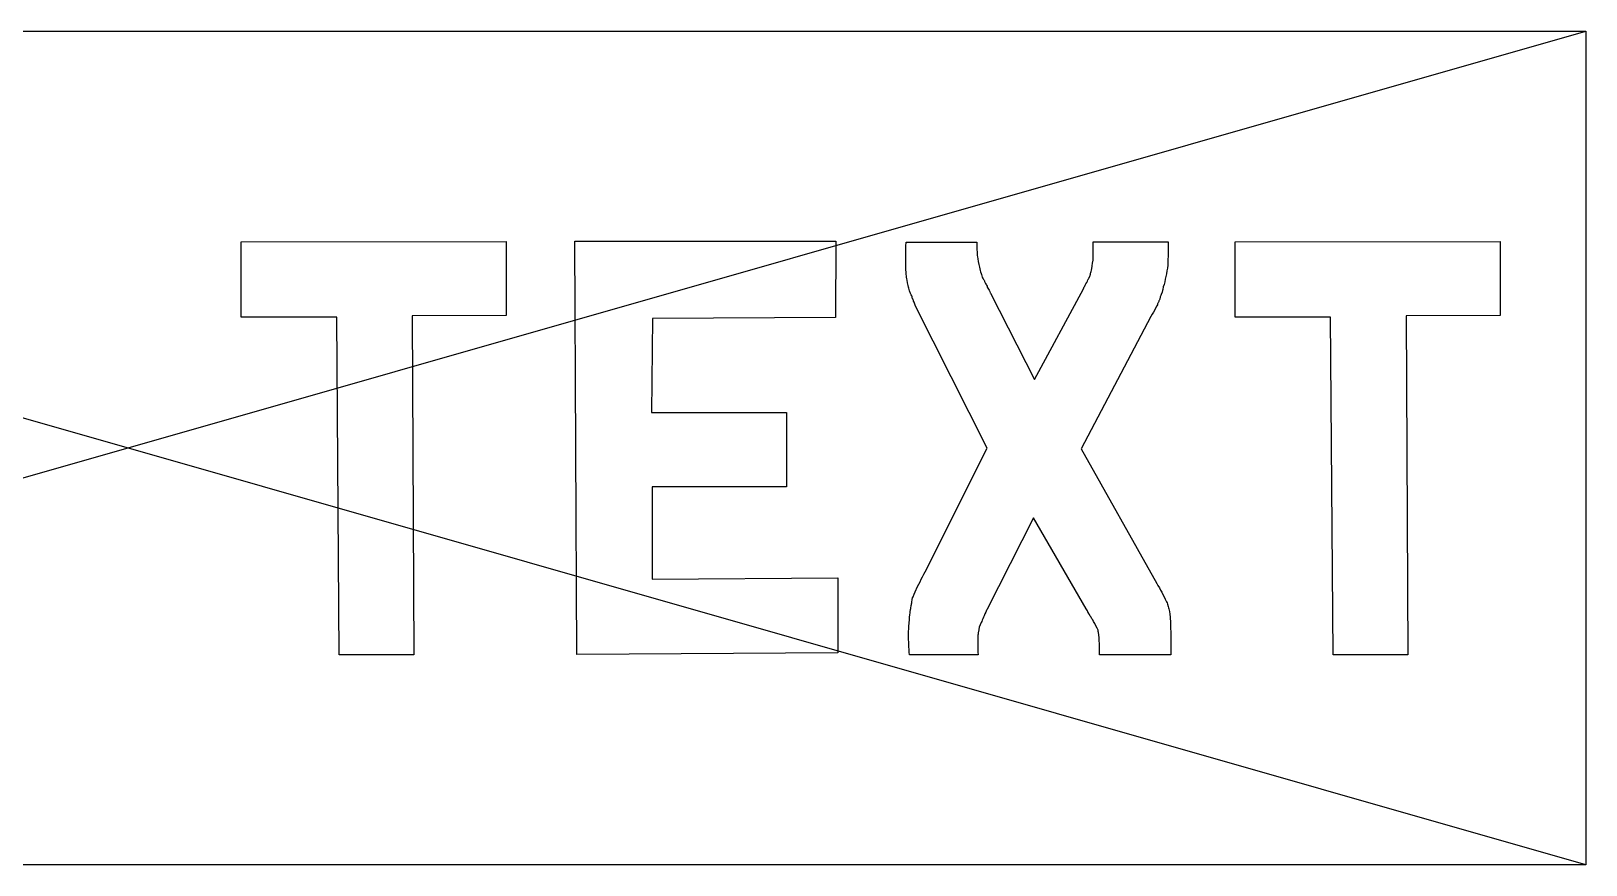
# Model space of a CAD drawing. Header units: millimetres. Extents: x -38.6 to 30, y -8.6 to 8.6.
# Drawn here: x -1.98 to 30, y -8.57 to 8.57 of the extents above; entities that cross this region are included whole.
import ezdxf

# ---------------------------------------------------------------- set-up
doc = ezdxf.new("R2010")
doc.units = ezdxf.units.MM
doc.layers.get('0').update_dxf_attribs({"linetype": 'CONTINUOUS'})

msp = doc.modelspace()

# ---------------------------------------------------------------- linework, layer by layer
for p, q in [((-30, 8.571), (30, 8.571)), ((30, -8.571), (-30, 8.571)), ((-30, -8.571), (30, 8.571)), ((30, 8.571), (30, -8.571)), ((2.347, 4.238), (7.793, 4.244)), ((2.347, 2.69), (2.347, 4.238)), ((7.793, 4.244), (7.793, 2.726)), ((9.244, -4.244), (9.207, 4.25)), ((9.207, 4.25), (14.574, 4.25)), ((14.574, 4.25), (14.568, 2.684)), ((16.013, 4.153), (16.019, 4.232)), ((16.019, 4.232), (17.471, 4.232)), ((17.471, 4.232), (17.477, 4.165)), ((17.477, 4.165), (17.477, 4.116)), ((19.869, 4.189), (19.869, 4.238)), ((19.869, 4.238), (21.411, 4.238)), ((19.869, 4.165), (19.869, 4.189)), ((19.869, 4.141), (19.869, 4.165)), ((21.411, 4.238), (21.411, 4.189)), ((21.411, 4.189), (21.411, 4.147)), ((22.789, 4.238), (28.235, 4.244)), ((22.789, 2.69), (22.789, 4.238)), ((28.235, 4.244), (28.235, 2.726)), ((16.013, 4.098), (16.013, 4.153)), ((16.013, 4.05), (16.013, 4.098)), ((16.013, 4.001), (16.013, 4.05)), ((16.013, 3.959), (16.013, 4.001)), ((16.013, 3.916), (16.013, 3.959)), ((16.013, 3.874), (16.013, 3.916)), ((16.013, 3.837), (16.013, 3.874)), ((17.477, 4.116), (17.477, 4.074)), ((17.477, 4.074), (17.483, 4.031)), ((17.483, 4.031), (17.483, 3.995)), ((17.483, 3.995), (17.483, 3.959)), ((17.483, 3.959), (17.489, 3.928)), ((17.489, 3.928), (17.495, 3.892)), ((17.495, 3.892), (17.501, 3.837)), ((19.851, 3.801), (19.863, 3.861)), ((19.863, 3.934), (19.869, 3.953)), ((19.863, 3.922), (19.863, 3.934)), ((19.863, 3.861), (19.863, 3.922)), ((19.869, 4.098), (19.869, 4.141)), ((19.869, 4.08), (19.869, 4.098)), ((19.869, 4.068), (19.869, 4.08)), ((19.869, 4.062), (19.869, 4.068)), ((19.869, 4.056), (19.869, 4.062)), ((19.869, 4.05), (19.869, 4.056)), ((19.869, 4.038), (19.869, 4.05)), ((19.869, 4.019), (19.869, 4.038)), ((19.869, 4.013), (19.869, 4.019)), ((19.869, 4.001), (19.869, 4.013)), ((19.869, 3.983), (19.869, 4.001)), ((19.869, 3.953), (19.869, 3.983)), ((21.411, 3.934), (21.405, 3.88)), ((21.405, 3.88), (21.405, 3.819)), ((21.411, 4.147), (21.411, 4.11)), ((21.411, 4.11), (21.411, 4.092)), ((21.411, 4.092), (21.411, 4.074)), ((21.411, 4.074), (21.411, 4.062)), ((21.411, 4.062), (21.411, 4.056)), ((21.411, 4.056), (21.411, 4.038)), ((21.411, 4.038), (21.411, 4.001)), ((21.411, 4.001), (21.411, 3.971)), ((21.411, 3.971), (21.411, 3.934)), ((16.013, 3.801), (16.013, 3.837)), ((16.013, 3.77), (16.013, 3.801)), ((16.013, 3.74), (16.013, 3.77)), ((16.013, 3.71), (16.013, 3.74)), ((16.013, 3.685), (16.013, 3.71)), ((16.013, 3.667), (16.013, 3.685)), ((16.013, 3.643), (16.013, 3.667)), ((16.019, 3.631), (16.013, 3.643)), ((16.019, 3.57), (16.019, 3.631)), ((16.026, 3.54), (16.019, 3.57)), ((16.026, 3.509), (16.026, 3.54)), ((17.501, 3.837), (17.513, 3.776)), ((17.513, 3.776), (17.531, 3.716)), ((17.531, 3.716), (17.543, 3.649)), ((17.543, 3.649), (17.549, 3.619)), ((17.549, 3.619), (17.562, 3.588)), ((17.562, 3.588), (17.568, 3.564)), ((17.568, 3.564), (17.574, 3.54)), ((17.574, 3.54), (17.586, 3.515)), ((19.79, 3.515), (19.796, 3.534)), ((19.796, 3.534), (19.802, 3.546)), ((19.802, 3.558), (19.808, 3.57)), ((19.802, 3.546), (19.802, 3.558)), ((19.808, 3.57), (19.814, 3.576)), ((19.814, 3.594), (19.82, 3.606)), ((19.814, 3.588), (19.814, 3.594)), ((19.814, 3.576), (19.814, 3.588)), ((19.82, 3.606), (19.826, 3.631)), ((19.826, 3.631), (19.832, 3.655)), ((19.832, 3.673), (19.838, 3.685)), ((19.832, 3.655), (19.832, 3.673)), ((19.838, 3.685), (19.844, 3.746)), ((19.844, 3.746), (19.851, 3.801)), ((21.362, 3.528), (21.35, 3.473)), ((21.374, 3.582), (21.362, 3.528)), ((21.381, 3.643), (21.374, 3.582)), ((21.393, 3.698), (21.381, 3.643)), ((21.399, 3.758), (21.393, 3.698)), ((21.405, 3.819), (21.399, 3.758)), ((16.032, 3.479), (16.026, 3.509)), ((16.038, 3.449), (16.032, 3.479)), ((16.05, 3.394), (16.038, 3.449)), ((16.062, 3.339), (16.05, 3.394)), ((16.068, 3.309), (16.062, 3.339)), ((16.074, 3.285), (16.068, 3.309)), ((16.092, 3.23), (16.074, 3.285)), ((16.111, 3.175), (16.092, 3.23)), ((17.586, 3.515), (17.592, 3.497)), ((17.592, 3.497), (17.604, 3.479)), ((17.604, 3.479), (17.61, 3.467)), ((17.61, 3.467), (17.616, 3.455)), ((17.616, 3.455), (17.622, 3.449)), ((17.622, 3.449), (17.628, 3.436)), ((17.628, 3.436), (17.634, 3.424)), ((17.634, 3.424), (17.641, 3.412)), ((17.641, 3.412), (17.647, 3.4)), ((17.647, 3.4), (17.653, 3.382)), ((17.653, 3.382), (17.665, 3.364)), ((17.665, 3.364), (17.671, 3.345)), ((17.671, 3.345), (17.683, 3.327)), ((17.683, 3.327), (17.689, 3.309)), ((17.689, 3.309), (17.701, 3.285)), ((17.701, 3.285), (17.713, 3.266)), ((17.713, 3.266), (17.726, 3.242)), ((17.726, 3.242), (17.738, 3.218)), ((17.738, 3.218), (17.75, 3.188)), ((18.661, 1.409), (19.668, 3.273)), ((19.668, 3.273), (19.681, 3.315)), ((19.681, 3.315), (19.693, 3.327)), ((19.693, 3.327), (19.699, 3.345)), ((19.699, 3.345), (19.711, 3.364)), ((19.711, 3.364), (19.717, 3.376)), ((19.717, 3.376), (19.735, 3.406)), ((19.735, 3.406), (19.741, 3.418)), ((19.741, 3.418), (19.747, 3.43)), ((19.747, 3.43), (19.759, 3.455)), ((19.759, 3.455), (19.766, 3.467)), ((19.766, 3.467), (19.772, 3.479)), ((19.772, 3.479), (19.778, 3.485)), ((19.778, 3.497), (19.784, 3.503)), ((19.778, 3.485), (19.778, 3.497)), ((19.784, 3.503), (19.79, 3.515)), ((21.283, 3.206), (21.265, 3.157)), ((21.289, 3.236), (21.283, 3.206)), ((21.296, 3.26), (21.289, 3.236)), ((21.308, 3.315), (21.296, 3.26)), ((21.326, 3.364), (21.308, 3.315)), ((21.338, 3.418), (21.326, 3.364)), ((21.35, 3.473), (21.338, 3.418)), ((16.123, 3.151), (16.111, 3.175)), ((16.135, 3.127), (16.123, 3.151)), ((16.141, 3.109), (16.135, 3.127)), ((16.147, 3.084), (16.141, 3.109)), ((16.159, 3.066), (16.147, 3.084)), ((16.165, 3.048), (16.159, 3.066)), ((16.171, 3.036), (16.165, 3.048)), ((16.171, 3.018), (16.171, 3.036)), ((16.183, 2.999), (16.171, 3.018)), ((16.189, 2.975), (16.183, 2.999)), ((16.202, 2.957), (16.189, 2.975)), ((16.208, 2.939), (16.202, 2.957)), ((16.208, 2.933), (16.208, 2.939)), ((17.689, -0.006), (16.208, 2.933)), ((17.75, 3.188), (17.756, 3.181)), ((17.756, 3.181), (18.661, 1.409)), ((21.174, 2.92), (21.15, 2.878)), ((21.186, 2.945), (21.174, 2.92)), ((21.192, 2.963), (21.186, 2.945)), ((21.198, 2.981), (21.192, 2.963)), ((21.204, 2.987), (21.198, 2.981)), ((21.217, 3.011), (21.204, 2.987)), ((21.223, 3.036), (21.217, 3.024)), ((21.217, 3.024), (21.217, 3.011)), ((21.235, 3.06), (21.223, 3.036)), ((21.247, 3.109), (21.235, 3.06)), ((21.259, 3.133), (21.247, 3.109)), ((21.265, 3.157), (21.259, 3.133)), ((4.308, 2.69), (2.347, 2.69)), ((4.356, -4.25), (4.308, 2.69)), ((7.793, 2.726), (5.862, 2.714)), ((5.862, 2.714), (5.892, -4.25)), ((10.804, 2.665), (10.78, 0.729)), ((14.568, 2.684), (10.804, 2.665)), ((21.053, 2.702), (19.62, -0.018)), ((21.083, 2.75), (21.053, 2.702)), ((21.107, 2.793), (21.083, 2.75)), ((21.132, 2.841), (21.107, 2.793)), ((21.15, 2.878), (21.132, 2.841)), ((24.75, 2.69), (22.789, 2.69)), ((24.799, -4.25), (24.75, 2.69)), ((28.235, 2.726), (26.304, 2.714)), ((26.304, 2.714), (26.335, -4.25)), ((10.78, 0.729), (13.561, 0.729)), ((13.561, 0.729), (13.561, -0.795)), ((16.414, -2.544), (17.689, -0.006)), ((19.62, -0.018), (21.174, -2.787)), ((13.561, -0.795), (10.798, -0.801)), ((10.798, -0.801), (10.798, -2.696)), ((18.642, -1.433), (17.677, -3.327)), ((19.723, -3.309), (18.642, -1.433)), ((16.384, -2.592), (16.414, -2.544)), ((10.798, -2.696), (14.617, -2.671)), ((14.617, -2.671), (14.617, -4.214)), ((16.208, -2.957), (16.256, -2.847)), ((16.256, -2.847), (16.305, -2.75)), ((16.305, -2.75), (16.329, -2.696)), ((16.329, -2.696), (16.359, -2.647)), ((16.359, -2.647), (16.384, -2.592)), ((21.174, -2.787), (21.198, -2.829)), ((21.198, -2.829), (21.229, -2.872)), ((21.229, -2.872), (21.253, -2.92)), ((16.129, -3.2), (16.135, -3.187)), ((16.135, -3.169), (16.147, -3.115)), ((16.135, -3.187), (16.135, -3.169)), ((16.147, -3.115), (16.153, -3.084)), ((16.153, -3.084), (16.165, -3.06)), ((16.165, -3.06), (16.183, -3.005)), ((16.183, -3.005), (16.208, -2.957)), ((21.253, -2.92), (21.277, -2.963)), ((21.277, -2.963), (21.302, -3.011)), ((21.302, -3.011), (21.326, -3.06)), ((21.326, -3.06), (21.35, -3.109)), ((21.35, -3.109), (21.374, -3.163)), ((21.374, -3.163), (21.387, -3.181)), ((21.387, -3.181), (21.393, -3.212)), ((16.086, -3.515), (16.092, -3.485)), ((16.086, -3.546), (16.086, -3.515)), ((16.092, -3.485), (16.098, -3.424)), ((16.098, -3.424), (16.104, -3.394)), ((16.104, -3.37), (16.111, -3.321)), ((16.104, -3.394), (16.104, -3.37)), ((16.111, -3.321), (16.117, -3.297)), ((16.117, -3.279), (16.123, -3.254)), ((16.117, -3.297), (16.117, -3.279)), ((16.123, -3.236), (16.129, -3.218)), ((16.123, -3.254), (16.123, -3.236)), ((16.129, -3.218), (16.129, -3.2)), ((17.598, -3.509), (17.586, -3.54)), ((17.61, -3.479), (17.598, -3.509)), ((17.622, -3.449), (17.61, -3.479)), ((17.641, -3.412), (17.622, -3.449)), ((17.659, -3.376), (17.641, -3.412)), ((17.671, -3.333), (17.659, -3.376)), ((17.677, -3.327), (17.671, -3.333)), ((19.747, -3.345), (19.723, -3.309)), ((19.759, -3.364), (19.747, -3.345)), ((19.759, -3.37), (19.759, -3.364)), ((19.759, -3.376), (19.759, -3.37)), ((19.766, -3.382), (19.759, -3.376)), ((19.784, -3.418), (19.766, -3.382)), ((19.79, -3.424), (19.784, -3.418)), ((19.796, -3.436), (19.79, -3.424)), ((19.802, -3.455), (19.796, -3.436)), ((19.814, -3.467), (19.802, -3.455)), ((19.826, -3.479), (19.814, -3.467)), ((19.838, -3.509), (19.826, -3.479)), ((19.844, -3.521), (19.838, -3.509)), ((21.393, -3.212), (21.411, -3.26)), ((21.411, -3.26), (21.417, -3.285)), ((21.417, -3.285), (21.423, -3.309)), ((21.423, -3.309), (21.435, -3.364)), ((21.435, -3.364), (21.441, -3.418)), ((21.441, -3.418), (21.447, -3.479)), ((21.447, -3.479), (21.459, -3.594)), ((16.068, -3.764), (16.074, -3.728)), ((16.068, -3.807), (16.068, -3.764)), ((16.068, -3.849), (16.068, -3.807)), ((16.074, -3.649), (16.08, -3.612)), ((16.074, -3.685), (16.074, -3.649)), ((16.074, -3.728), (16.074, -3.685)), ((16.08, -3.582), (16.086, -3.546)), ((16.08, -3.612), (16.08, -3.582)), ((17.501, -3.831), (17.495, -3.849)), ((17.507, -3.783), (17.501, -3.795)), ((17.501, -3.795), (17.501, -3.813)), ((17.501, -3.813), (17.501, -3.831)), ((17.513, -3.734), (17.507, -3.783)), ((17.525, -3.685), (17.513, -3.734)), ((17.543, -3.637), (17.525, -3.685)), ((17.562, -3.588), (17.543, -3.637)), ((17.574, -3.564), (17.562, -3.588)), ((17.586, -3.54), (17.574, -3.564)), ((19.857, -3.534), (19.844, -3.521)), ((19.875, -3.564), (19.857, -3.534)), ((19.899, -3.606), (19.875, -3.564)), ((19.923, -3.655), (19.899, -3.606)), ((19.948, -3.704), (19.923, -3.655)), ((19.966, -3.746), (19.948, -3.704)), ((19.966, -3.752), (19.966, -3.746)), ((19.972, -3.764), (19.966, -3.752)), ((19.972, -3.776), (19.972, -3.764)), ((19.978, -3.795), (19.972, -3.776)), ((19.978, -3.813), (19.978, -3.795)), ((19.984, -3.825), (19.978, -3.813)), ((19.984, -3.837), (19.984, -3.825)), ((19.984, -3.855), (19.984, -3.837)), ((21.459, -3.594), (21.459, -3.6)), ((21.459, -3.6), (21.459, -3.606)), ((21.459, -3.606), (21.459, -3.612)), ((21.459, -3.612), (21.459, -3.625)), ((21.459, -3.625), (21.459, -3.643)), ((21.459, -3.643), (21.459, -3.667)), ((21.459, -3.667), (21.459, -3.691)), ((21.459, -3.691), (21.459, -3.71)), ((21.459, -3.71), (21.459, -3.722)), ((21.459, -3.722), (21.466, -3.764)), ((21.466, -3.764), (21.466, -3.783)), ((21.466, -3.783), (21.466, -3.801)), ((21.466, -3.801), (21.466, -3.849)), ((16.068, -3.898), (16.068, -3.849)), ((16.068, -3.94), (16.068, -3.898)), ((16.074, -3.989), (16.068, -3.94)), ((16.074, -4.037), (16.074, -3.989)), ((16.074, -4.086), (16.074, -4.037)), ((16.08, -4.141), (16.074, -4.086)), ((16.08, -4.195), (16.08, -4.141)), ((17.495, -3.849), (17.495, -3.874)), ((17.495, -3.874), (17.495, -3.892)), ((17.495, -3.892), (17.495, -3.922)), ((17.495, -3.922), (17.495, -3.946)), ((17.495, -3.946), (17.495, -3.977)), ((17.495, -3.977), (17.495, -4.013)), ((17.495, -4.013), (17.495, -4.044)), ((17.495, -4.044), (17.495, -4.08)), ((17.495, -4.08), (17.495, -4.116)), ((17.495, -4.116), (17.495, -4.159)), ((19.99, -3.886), (19.984, -3.855)), ((19.99, -3.916), (19.99, -3.886)), ((19.99, -3.928), (19.99, -3.916)), ((19.99, -3.94), (19.99, -3.928)), ((19.99, -3.977), (19.99, -3.94)), ((19.996, -4.007), (19.99, -3.977)), ((19.996, -4.05), (19.996, -4.007)), ((19.996, -4.086), (19.996, -4.05)), ((19.996, -4.129), (19.996, -4.086)), ((19.996, -4.171), (19.996, -4.129)), ((21.466, -3.849), (21.466, -3.898)), ((21.466, -3.898), (21.466, -3.952)), ((21.466, -3.952), (21.466, -4.013)), ((21.466, -4.013), (21.466, -4.074)), ((21.466, -4.074), (21.466, -4.147)), ((21.466, -4.147), (21.466, -4.183)), ((5.892, -4.25), (4.356, -4.25)), ((14.617, -4.214), (9.244, -4.244)), ((16.086, -4.25), (16.08, -4.195)), ((17.501, -4.25), (16.086, -4.25)), ((17.495, -4.159), (17.495, -4.201)), ((17.495, -4.201), (17.501, -4.25)), ((19.996, -4.25), (19.996, -4.171)), ((21.466, -4.25), (19.996, -4.25)), ((21.466, -4.183), (21.466, -4.25)), ((26.335, -4.25), (24.799, -4.25)), ((30, -8.571), (-30, -8.571))]:
    msp.add_line(p, q)
msp.add_lwpolyline([(30, -8.571), (-30, -8.571), (-30, 8.571), (30, 8.571)], close=True)

doc.saveas('drawing.dxf')
